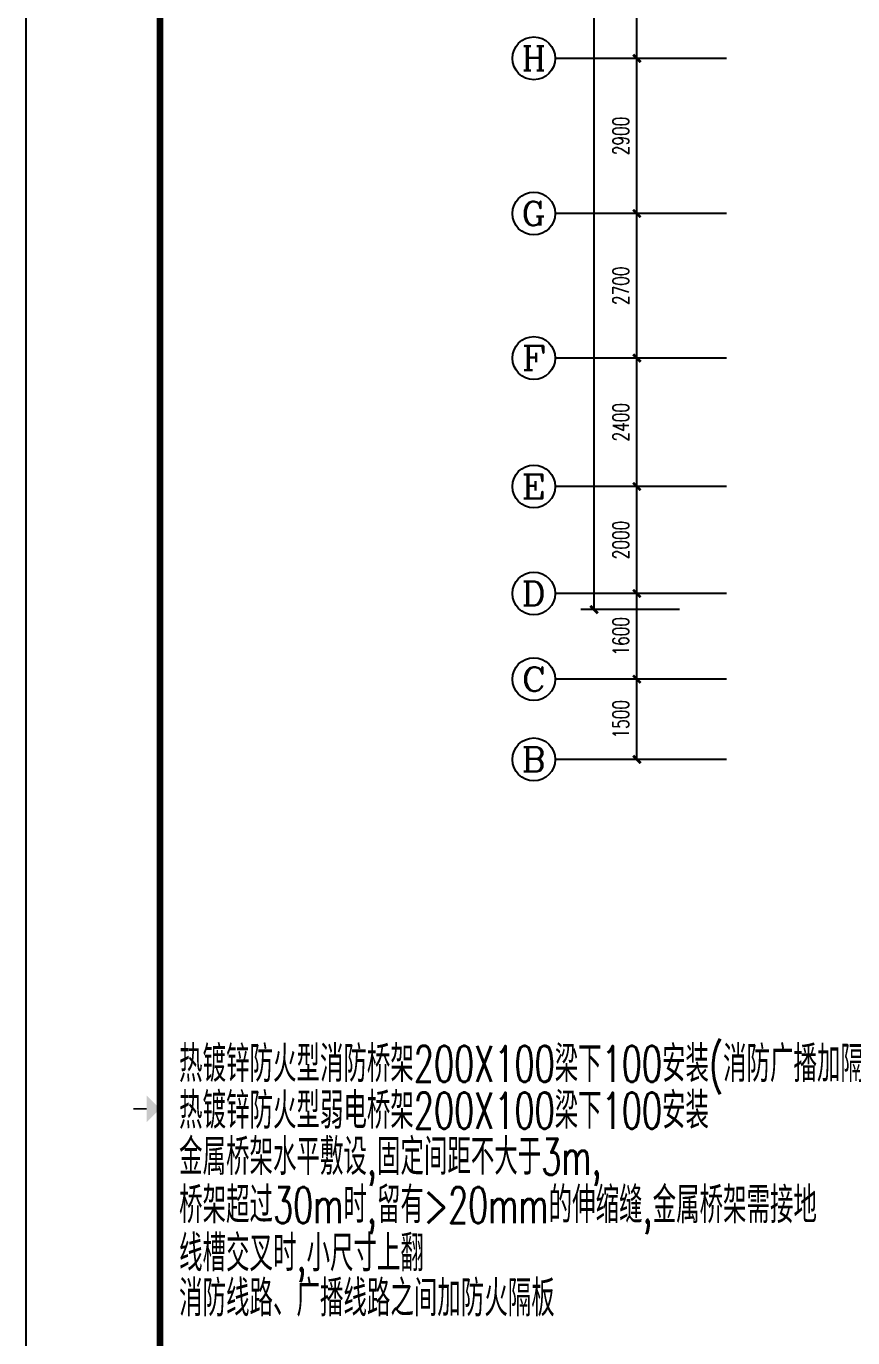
# Model space of a CAD drawing. Extents: x 190999 to 834799, y -200814 to 215286.
# Drawn here: x 428799 to 444246, y 25460 to 49967 of the extents above; entities that cross this region are included whole.
import ezdxf
from ezdxf.enums import TextEntityAlignment as Align

# ---------------------------------------------------------------- set-up
doc = ezdxf.new("R2010")
doc.units = 0
doc.header["$LTSCALE"] = 1000
doc.header["$MEASUREMENT"] = 0
for name, color, linetype in [('AXIS', 3, 'Continuous'), ('AXIS_TEXT', 7, 'Continuous'), ('EQUIP', 3, 'Continuous'), ('图框', 189, 'Continuous')]:
    doc.layers.add(name, color=color, linetype=linetype)
doc.styles.add('_TCH_AXIS', font='COMPLEX', dxfattribs={"bigfont": 'GBCBIG'})
doc.styles.add('COMPLEX', font='COMPLEX')
doc.styles.add('DIM_FONT', font='SIMPLEX', dxfattribs={"width": 0.7, "bigfont": 'GBCBIG'})
doc.styles.add('HZTXT', font='tj-romans1.shx', dxfattribs={"width": 0.6, "bigfont": 'hztxt.shx'})
doc.dimstyles.new('DIMN', dxfattribs={"dimtxt": 300, "dimasz": 100, "dimexe": 250, "dimexo": 300, "dimgap": 150, "dimtad": 1, "dimdec": 0, "dimzin": 0, "dimdsep": 46, "dimtxsty": 'DIM_FONT', "dimblk": 'ARCHTICK', "dimcen": 0.09, "dimclrt": 7, "dimazin": 2, "dimtfac": 1, "dimtdec": 0, "dimtix": 1, "dimtmove": 2, "dimatfit": 3, "dimfxl": 0, "dimtolj": 1, "dimtzin": 0, "dimarcsym": 0})

# ---------------------------------------------------------------- blocks, each defined once
blk = doc.blocks.new('TJAD_TK_A0')
at = {"layer": '图框'}
for p, q in [((973, -441.7), (973, 399.3)), ((2162, -441.7), (2162, 399.3))]:
    blk.add_line(p, q, dxfattribs=at)
at = {"layer": '图框', "const_width": 1.2}
blk.add_lwpolyline([(2152, -431.7), (2152, 389.3), (998, 389.3), (998, -431.7)], close=True, dxfattribs=at)
at = {"layer": '图框', "const_width": 0.3}
blk.add_lwpolyline([(995.5, -21.2), (993, -21.2)], dxfattribs=at)
at = {"layer": '图框'}
blk.add_solid([(995.5, -23.7), (995.5, -18.7), (998, -21.2)], dxfattribs=at)
blk = doc.blocks.new('_ArchTick')
at = {"const_width": 0.5}
blk.add_lwpolyline([(-0.7, -0.7), (0.7, 0.7)], dxfattribs=at)
blk = doc.blocks.new('*D1263')
at = {"layer": 'AXIS', "color": 0, "lineweight": -2}
for p, q in [((441006, 53367), (439962, 53367)), ((440212, 49367), (440212, 53367)), ((441006, 49367), (439962, 49367))]:
    blk.add_line(p, q, dxfattribs=at)
at = {"layer": 'Defpoints', "color": 0}
for p in [(440212, 53367), (441306, 53367), (441306, 49367)]:
    blk.add_point(p, dxfattribs=at)
at = {"layer": 'AXIS', "color": 0, "lineweight": -2, "xscale": 100, "yscale": 100, "zscale": 100}
for p, rotation in [((440212, 53367), 90), ((440212, 49367), 270)]:
    blk.add_blockref('_ArchTick', p, dxfattribs=dict(at, rotation=rotation))
at = {"layer": 'AXIS', "color": 7, "insert": (439912, 51367), "char_height": 300, "attachment_point": 5, "rotation": 90, "style": 'DIM_FONT'}
blk.add_mtext('\\A1;4000', dxfattribs=at)
blk = doc.blocks.new('*D1264')
at = {"layer": 'AXIS', "color": 0, "lineweight": -2}
for p, q in [((441006, 49367), (439962, 49367)), ((440212, 46467), (440212, 49367)), ((441006, 46467), (439962, 46467))]:
    blk.add_line(p, q, dxfattribs=at)
at = {"layer": 'Defpoints', "color": 0}
for p in [(440212, 49367), (441306, 49367), (441306, 46467)]:
    blk.add_point(p, dxfattribs=at)
at = {"layer": 'AXIS', "color": 0, "lineweight": -2, "xscale": 100, "yscale": 100, "zscale": 100}
for p, rotation in [((440212, 49367), 90), ((440212, 46467), 270)]:
    blk.add_blockref('_ArchTick', p, dxfattribs=dict(at, rotation=rotation))
at = {"layer": 'AXIS', "color": 7, "insert": (439912, 47917), "char_height": 300, "attachment_point": 5, "rotation": 90, "style": 'DIM_FONT'}
blk.add_mtext('\\A1;2900', dxfattribs=at)
blk = doc.blocks.new('*D1265')
at = {"layer": 'AXIS', "color": 0, "lineweight": -2}
for p, q in [((441006, 46467), (439962, 46467)), ((440212, 43767), (440212, 46467)), ((441006, 43767), (439962, 43767))]:
    blk.add_line(p, q, dxfattribs=at)
at = {"layer": 'Defpoints', "color": 0}
for p in [(440212, 46467), (441306, 46467), (441306, 43767)]:
    blk.add_point(p, dxfattribs=at)
at = {"layer": 'AXIS', "color": 0, "lineweight": -2, "xscale": 100, "yscale": 100, "zscale": 100}
for p, rotation in [((440212, 46467), 90), ((440212, 43767), 270)]:
    blk.add_blockref('_ArchTick', p, dxfattribs=dict(at, rotation=rotation))
at = {"layer": 'AXIS', "color": 7, "insert": (439912, 45117), "char_height": 300, "attachment_point": 5, "rotation": 90, "style": 'DIM_FONT'}
blk.add_mtext('\\A1;2700', dxfattribs=at)
blk = doc.blocks.new('*D1266')
at = {"layer": 'AXIS', "color": 0, "lineweight": -2}
for p, q in [((441006, 43767), (439962, 43767)), ((440212, 41367), (440212, 43767)), ((441006, 41367), (439962, 41367))]:
    blk.add_line(p, q, dxfattribs=at)
at = {"layer": 'Defpoints', "color": 0}
for p in [(440212, 43767), (441306, 43767), (441306, 41367)]:
    blk.add_point(p, dxfattribs=at)
at = {"layer": 'AXIS', "color": 0, "lineweight": -2, "xscale": 100, "yscale": 100, "zscale": 100}
for p, rotation in [((440212, 43767), 90), ((440212, 41367), 270)]:
    blk.add_blockref('_ArchTick', p, dxfattribs=dict(at, rotation=rotation))
at = {"layer": 'AXIS', "color": 7, "insert": (439912, 42567), "char_height": 300, "attachment_point": 5, "rotation": 90, "style": 'DIM_FONT'}
blk.add_mtext('\\A1;2400', dxfattribs=at)
blk = doc.blocks.new('*D1267')
at = {"layer": 'AXIS', "color": 0, "lineweight": -2}
for p, q in [((441006, 41367), (439962, 41367)), ((440212, 39367), (440212, 41367)), ((441006, 39367), (439962, 39367))]:
    blk.add_line(p, q, dxfattribs=at)
at = {"layer": 'Defpoints', "color": 0}
for p in [(440212, 41367), (441306, 41367), (441306, 39367)]:
    blk.add_point(p, dxfattribs=at)
at = {"layer": 'AXIS', "color": 0, "lineweight": -2, "xscale": 100, "yscale": 100, "zscale": 100}
for p, rotation in [((440212, 41367), 90), ((440212, 39367), 270)]:
    blk.add_blockref('_ArchTick', p, dxfattribs=dict(at, rotation=rotation))
at = {"layer": 'AXIS', "color": 7, "insert": (439912, 40367), "char_height": 300, "attachment_point": 5, "rotation": 90, "style": 'DIM_FONT'}
blk.add_mtext('\\A1;2000', dxfattribs=at)
blk = doc.blocks.new('*D1268')
at = {"layer": 'AXIS', "color": 0, "lineweight": -2}
for p, q in [((441006, 39367), (439962, 39367)), ((440212, 37767), (440212, 39367)), ((441006, 37767), (439962, 37767))]:
    blk.add_line(p, q, dxfattribs=at)
at = {"layer": 'Defpoints', "color": 0}
for p in [(440212, 39367), (441306, 39367), (441306, 37767)]:
    blk.add_point(p, dxfattribs=at)
at = {"layer": 'AXIS', "color": 0, "lineweight": -2, "xscale": 100, "yscale": 100, "zscale": 100}
for p, rotation in [((440212, 39367), 90), ((440212, 37767), 270)]:
    blk.add_blockref('_ArchTick', p, dxfattribs=dict(at, rotation=rotation))
at = {"layer": 'AXIS', "color": 7, "insert": (439912, 38567), "char_height": 300, "attachment_point": 5, "rotation": 90, "style": 'DIM_FONT'}
blk.add_mtext('\\A1;1600', dxfattribs=at)
blk = doc.blocks.new('*D1269')
at = {"layer": 'AXIS', "color": 0, "lineweight": -2}
for p, q in [((441006, 37767), (439962, 37767)), ((440212, 36267), (440212, 37767)), ((441006, 36267), (439962, 36267))]:
    blk.add_line(p, q, dxfattribs=at)
at = {"layer": 'Defpoints', "color": 0}
for p in [(440212, 37767), (441306, 37767), (441306, 36267)]:
    blk.add_point(p, dxfattribs=at)
at = {"layer": 'AXIS', "color": 0, "lineweight": -2, "xscale": 100, "yscale": 100, "zscale": 100}
for p, rotation in [((440212, 37767), 90), ((440212, 36267), 270)]:
    blk.add_blockref('_ArchTick', p, dxfattribs=dict(at, rotation=rotation))
at = {"layer": 'AXIS', "color": 7, "insert": (439912, 37017), "char_height": 300, "attachment_point": 5, "rotation": 90, "style": 'DIM_FONT'}
blk.add_mtext('\\A1;1500', dxfattribs=at)
blk = doc.blocks.new('*D1270')
at = {"layer": 'AXIS', "color": 0, "lineweight": -2}
for p, q in [((441006, 63667), (439162, 63667)), ((439412, 39067), (439412, 63667)), ((441006, 39067), (439162, 39067))]:
    blk.add_line(p, q, dxfattribs=at)
at = {"layer": 'Defpoints', "color": 0}
for p in [(439412, 63667), (441306, 63667), (441306, 39067)]:
    blk.add_point(p, dxfattribs=at)
at = {"layer": 'AXIS', "color": 0, "lineweight": -2, "xscale": 100, "yscale": 100, "zscale": 100}
for p, rotation in [((439412, 63667), 90), ((439412, 39067), 270)]:
    blk.add_blockref('_ArchTick', p, dxfattribs=dict(at, rotation=rotation))
at = {"layer": 'AXIS', "color": 7, "insert": (439112, 51367), "char_height": 300, "attachment_point": 5, "rotation": 90, "style": 'DIM_FONT'}
blk.add_mtext('\\A1;24600', dxfattribs=at)
blk = doc.blocks.new('_AXISO')
blk.add_circle((0, 0), 0.5)
at = {"layer": 'AXIS_TEXT', "style": 'COMPLEX', "width": 1.041667}
blk.add_attdef('A', text='', height=0.56, dxfattribs=at).set_placement((-0.25, -0.28), (0.25, -0.28), align=Align.FIT)

msp = doc.modelspace()

# ---------------------------------------------------------------- linework, layer by layer
at = {"layer": 'AXIS'}
for p, q in [((441884.6, 49367.4), (438684.6, 49367.4)), ((441884.6, 46467.4), (438684.6, 46467.4)), ((441884.6, 43767.4), (438684.6, 43767.4)), ((441884.6, 41367.4), (438684.6, 41367.4)), ((441884.6, 39367.4), (438684.6, 39367.4)), ((441884.6, 37767.4), (438684.6, 37767.4)), ((441884.6, 36267.4), (438684.6, 36267.4))]:
    msp.add_line(p, q, dxfattribs=at)

# ---------------------------------------------------------------- block references
ref = msp.add_blockref('_AXISO', (438284.6, 49367.4), dxfattribs=dict(at, xscale=800, yscale=800, zscale=800))
ref.add_attrib('A', 'H', dxfattribs={"layer": 'AXIS_TEXT', "height": 452.5, "style": '_TCH_AXIS', "width": 1.05}).set_placement((438058.3, 49141.1), (438510.9, 49141.1), align=Align.FIT)
ref = msp.add_blockref('_AXISO', (438284.6, 46467.4), dxfattribs=dict(at, xscale=800, yscale=800, zscale=800))
ref.add_attrib('A', 'G', dxfattribs={"layer": 'AXIS_TEXT', "height": 452.5, "style": '_TCH_AXIS', "width": 1.166667}).set_placement((438058.3, 46241.1), (438510.9, 46241.1), align=Align.FIT)
ref = msp.add_blockref('_AXISO', (438284.6, 43767.4), dxfattribs=dict(at, xscale=800, yscale=800, zscale=800))
ref.add_attrib('A', 'F', dxfattribs={"layer": 'AXIS_TEXT', "height": 452.5, "style": '_TCH_AXIS', "width": 1.3125}).set_placement((438058.3, 43541.1), (438510.9, 43541.1), align=Align.FIT)
ref = msp.add_blockref('_AXISO', (438284.6, 41367.4), dxfattribs=dict(at, xscale=800, yscale=800, zscale=800))
ref.add_attrib('A', 'E', dxfattribs={"layer": 'AXIS_TEXT', "height": 452.5, "style": '_TCH_AXIS', "width": 1.3125}).set_placement((438058.3, 41141.1), (438510.9, 41141.1), align=Align.FIT)
ref = msp.add_blockref('_AXISO', (438284.6, 39367.4), dxfattribs=dict(at, xscale=800, yscale=800, zscale=800))
ref.add_attrib('A', 'D', dxfattribs={"layer": 'AXIS_TEXT', "height": 452.5, "style": '_TCH_AXIS', "width": 1.235294}).set_placement((438058.3, 39141.1), (438510.9, 39141.1), align=Align.FIT)
ref = msp.add_blockref('_AXISO', (438284.6, 37767.4), dxfattribs=dict(at, xscale=800, yscale=800, zscale=800))
ref.add_attrib('A', 'C', dxfattribs={"layer": 'AXIS_TEXT', "height": 452.5, "style": '_TCH_AXIS', "width": 1.4}).set_placement((438058.3, 37541.1), (438510.9, 37541.1), align=Align.FIT)
ref = msp.add_blockref('_AXISO', (438284.6, 36267.4), dxfattribs=dict(at, xscale=800, yscale=800, zscale=800))
ref.add_attrib('A', 'B', dxfattribs={"layer": 'AXIS_TEXT', "height": 452.5, "style": '_TCH_AXIS', "width": 1.235294}).set_placement((438058.3, 36041.1), (438510.9, 36041.1), align=Align.FIT)
at = {"layer": '图框', "xscale": 100, "yscale": 100, "zscale": 100}
for p in [(212598.6, 31856.8), (331498.6, 31856.8)]:
    msp.add_blockref('TJAD_TK_A0', p, dxfattribs=at)

# ---------------------------------------------------------------- texts
at = {"layer": 'EQUIP', "style": 'HZTXT', "width": 0.65}
for s, p in [('热镀锌防火型消防桥架200X100梁下100安装(消防广播加隔板)', (431655.6, 30239.8)), ('热镀锌防火型弱电桥架200X100梁下100安装', (431655.6, 29367.2)), ('金属桥架水平敷设,固定间距不大于3m,', (431655.6, 28503.5)), ('桥架超过30m时,留有>20mm的伸缩缝,金属桥架需接地', (431655.6, 27602.1)), ('线槽交叉时,小尺寸上翻', (431655.6, 26701.7)), ('消防线路、广播线路之间加防火隔板', (431655.6, 25860.9))]:
    msp.add_text(s, height=675, dxfattribs=at).set_placement(p)

# ---------------------------------------------------------------- dimensions: what is measured, and where the dimension line sits
at = {"layer": 'AXIS'}
for p1, p2, distance, picture, middle in [((441306.1, 39067.4), (441306.1, 63667.4), 1894.4, '*D1270', (439111.6, 51367.4)), ((441306.1, 49367.4), (441306.1, 53367.4), 1094.4, '*D1263', (439911.6, 51367.4)), ((441306.1, 46467.4), (441306.1, 49367.4), 1094.4, '*D1264', (439911.6, 47917.4)), ((441306.1, 43767.4), (441306.1, 46467.4), 1094.4, '*D1265', (439911.6, 45117.4)), ((441306.1, 41367.4), (441306.1, 43767.4), 1094.4, '*D1266', (439911.6, 42567.4)), ((441306.1, 39367.4), (441306.1, 41367.4), 1094.4, '*D1267', (439911.6, 40367.4)), ((441306.1, 37767.4), (441306.1, 39367.4), 1094.4, '*D1268', (439911.6, 38567.4)), ((441306.1, 36267.4), (441306.1, 37767.4), 1094.4, '*D1269', (439911.6, 37017.4))]:
    dim = msp.add_aligned_dim(p1=p1, p2=p2, distance=distance, dimstyle='DIMN', dxfattribs=at)
    dim.commit()
    dim.dimension.update_dxf_attribs({"geometry": picture, "text_midpoint": middle})

doc.saveas('drawing.dxf')
